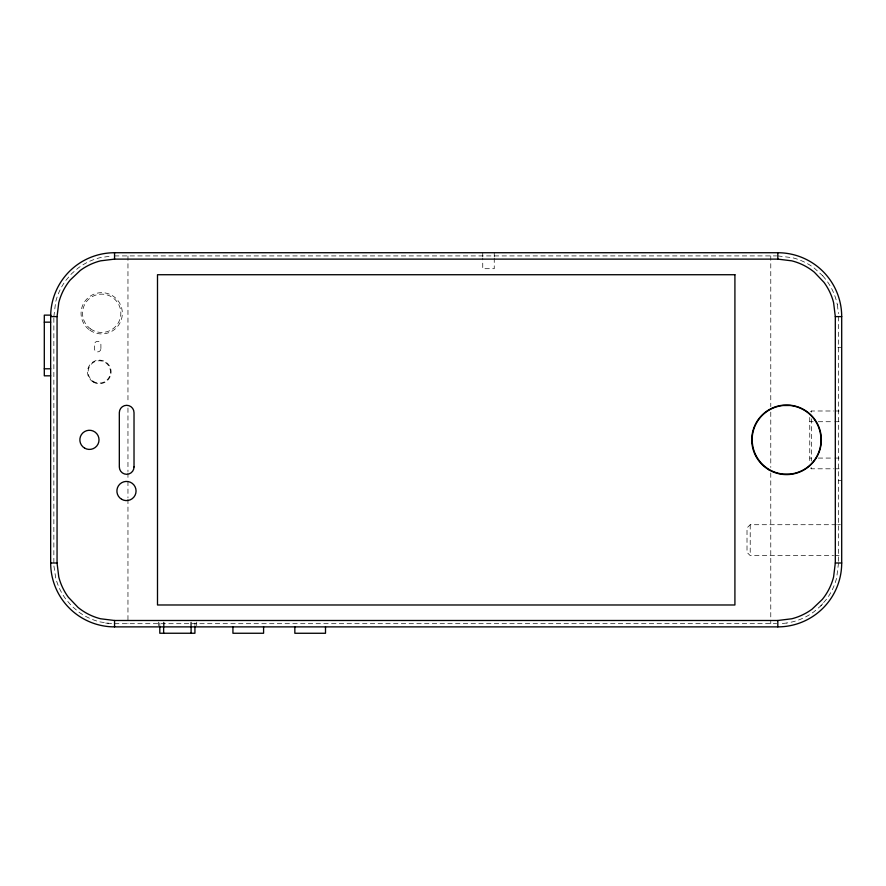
<?xml version="1.0" encoding="UTF-8"?>
<svg xmlns="http://www.w3.org/2000/svg" width="886" height="886" viewBox="0 0 886 886"><rect width="100%" height="100%" fill="white"/><g stroke="black" fill="none" stroke-linecap="round" stroke-linejoin="round"><path stroke-width="0.66" stroke-dasharray="4.43 3.32" d="M53.858 316.612L55.674 301.871A61.61 61.61 0 0 1 65.808 280.452L71.622 273.685L78.389 267.871A61.61 61.61 0 0 1 99.808 257.737L111.57 255.988M838.51 562.987L836.694 577.738A61.61 61.61 0 0 1 826.56 599.157L820.746 605.924L813.979 611.739A61.61 61.61 0 0 1 792.56 621.861L786.724 623.046M820.746 605.913L822.795 603.754M836.318 524.722L750.209 524.722L747.009 527.912L747.009 552.388L750.209 555.577L833.593 555.577M810.557 411.78L811.354 410.993L833.815 410.993M786.724 623.035L780.799 623.633M114.549 255.921L776.645 255.91M837.868 347.312L841.7 347.312M835.133 410.993L839.097 410.993M809.76 421.725L813.171 421.725M818.276 421.725L833.505 421.725M834.889 421.725L839.042 421.725M809.76 458.073L811.354 458.073M818.276 458.073L833.505 458.073M834.889 458.073L839.042 458.073M810.557 468.007L811.354 468.805L833.815 468.805M835.133 468.805L839.097 468.805M838.51 480.666L841.7 480.666M837.691 524.722L840.426 524.722M834.955 555.577L839.053 555.577M114.549 623.689L776.645 623.678M777.819 255.91L792.56 257.737A61.61 61.61 0 0 1 813.979 267.86L822.795 275.845M53.924 565.977L55.674 577.75A61.61 61.61 0 0 0 65.808 599.157L71.622 605.924L78.389 611.739A61.61 61.61 0 0 0 99.808 621.872L111.57 623.633M105.644 623.046L108.601 623.412M822.795 275.834L826.56 280.452A61.61 61.61 0 0 1 836.694 301.86L837.359 304.773M837.359 304.762L838.444 313.633M838.51 316.601L838.51 561.613M811.354 410.993L811.354 412.189M811.354 418.768L811.354 461.019M811.354 467.609L811.354 468.805M809.76 417.417L809.76 461.971M770.776 255.91L770.776 406.608M770.776 412.145L770.776 467.443M770.776 472.98L770.776 623.678M750.209 524.722L750.209 555.577M494.244 252.731L494.244 256.73M494.244 258.059L494.244 268.702L482.748 268.702L482.748 258.059M482.748 252.731L482.748 256.73M196.714 622.094L196.714 625.682M194.931 623.024L194.931 625.582M191.099 622.072L191.099 626.059M190.944 622.493L190.944 625.682M164.143 622.493L164.143 625.682M163.633 622.072L163.633 626.059M159.801 623.024L159.801 626.856M158.384 622.094L158.384 625.682M127.961 255.932L127.961 402.477M127.961 408.014L127.961 471.607M127.961 472.991L127.961 479.902M127.961 481.286L127.961 497.877M127.961 499.261L127.961 623.689M53.858 317.996L53.858 563.009M100.904 348.63L100.904 344.599A3.256 3.256 0 0 0 97.648 341.343A3.256 3.256 0 0 0 94.392 344.599L94.392 348.63A3.256 3.256 0 0 0 97.648 351.886A3.256 3.256 0 0 0 100.904 348.63M92.853 381.069A11.175 11.175 0 0 0 110.429 372.928A11.175 11.175 0 0 0 94.592 361.776A11.175 11.175 0 0 0 92.853 381.069M90.66 328.961A19.16 19.16 0 0 0 120.773 315.017A19.16 19.16 0 0 0 93.639 295.902A19.16 19.16 0 0 0 90.66 328.961M89.807 330.168A20.633 20.633 0 0 0 122.246 315.15A20.633 20.633 0 0 0 93.019 294.573A20.633 20.633 0 0 0 89.807 330.168M93.384 382.154A11.817 11.817 0 0 0 111.115 371.921A11.817 11.817 0 0 0 93.384 361.687A11.817 11.817 0 0 0 93.384 382.154"/><path stroke-width="1.33" d="M159.801 626.856L159.801 633.246L194.92 633.246L194.931 626.856M57.058 316.612L58.775 302.647A58.266 58.266 0 0 1 70.105 280.131L80.294 270.44A58.365 58.365 0 0 1 100.583 260.838L114.549 259.122L777.819 259.122L791.785 260.838A58.266 58.266 0 0 1 814.3 272.168L823.991 282.357A58.365 58.365 0 0 1 833.593 302.647L835.31 316.612L835.31 562.998L833.593 576.963A58.266 58.266 0 0 1 822.263 599.479L812.074 609.169A58.365 58.365 0 0 1 791.785 618.771L777.819 620.488L114.549 620.488L100.583 618.771A58.266 58.266 0 0 1 78.068 607.442L68.377 597.253A58.365 58.365 0 0 1 58.775 576.963L57.058 562.998L57.058 316.612L50.668 316.612L50.668 562.998A63.881 63.881 0 0 0 114.549 626.878L777.819 626.878A63.881 63.881 0 0 0 841.7 562.998L841.7 316.612A63.881 63.881 0 0 0 777.819 252.731L114.549 252.731A63.881 63.881 0 0 0 50.668 316.612L50.679 315.15M50.69 315.128L44.3 315.128L44.3 375.819L50.668 375.819M835.31 316.612L841.7 316.612M44.3 322.161L50.668 322.161M44.3 368.786L50.668 368.786M50.668 562.998L57.058 562.998M835.31 562.998L841.7 562.998M820.89 436.255L820.89 443.31A34.41 34.41 0 0 1 790.124 474.054L783.069 474.076A34.41 34.41 0 0 1 752.402 443.31M752.314 443.31L752.314 436.255A34.41 34.41 0 0 1 783.08 405.511L790.124 405.489A34.41 34.41 0 0 1 820.79 436.255M777.819 252.731L777.819 259.122M777.819 620.488L777.819 626.878M325.505 626.878L325.505 633.268L294.839 633.268L294.839 626.878M263.585 626.867L263.585 633.257L232.929 633.257L232.929 626.867M191.099 626.856L191.099 633.246M163.633 626.856L163.633 633.246M114.549 252.731L114.549 259.122M114.549 620.488L114.549 626.878M734.915 274.726L157.498 274.726L157.498 604.983L734.915 604.983L734.915 274.726M134.019 466.955L134.019 412.654A7.343 7.343 0 0 0 126.665 405.312A7.343 7.343 0 0 0 119.322 412.654L119.322 466.955A7.343 7.343 0 0 0 126.665 474.298A7.343 7.343 0 0 0 134.019 466.955M121.692 499.316A9.58 9.58 0 0 0 136.067 491.01A9.58 9.58 0 0 0 121.692 482.715A9.58 9.58 0 0 0 121.692 499.316M84.657 448.15A9.58 9.58 0 0 0 99.022 439.844A9.58 9.58 0 0 0 84.657 431.548A9.58 9.58 0 0 0 84.657 448.15M769.148 469.957A34.82 34.82 0 0 0 821.366 439.81A34.82 34.82 0 0 0 769.148 409.653A34.82 34.82 0 0 0 769.148 469.957"/></g></svg>
